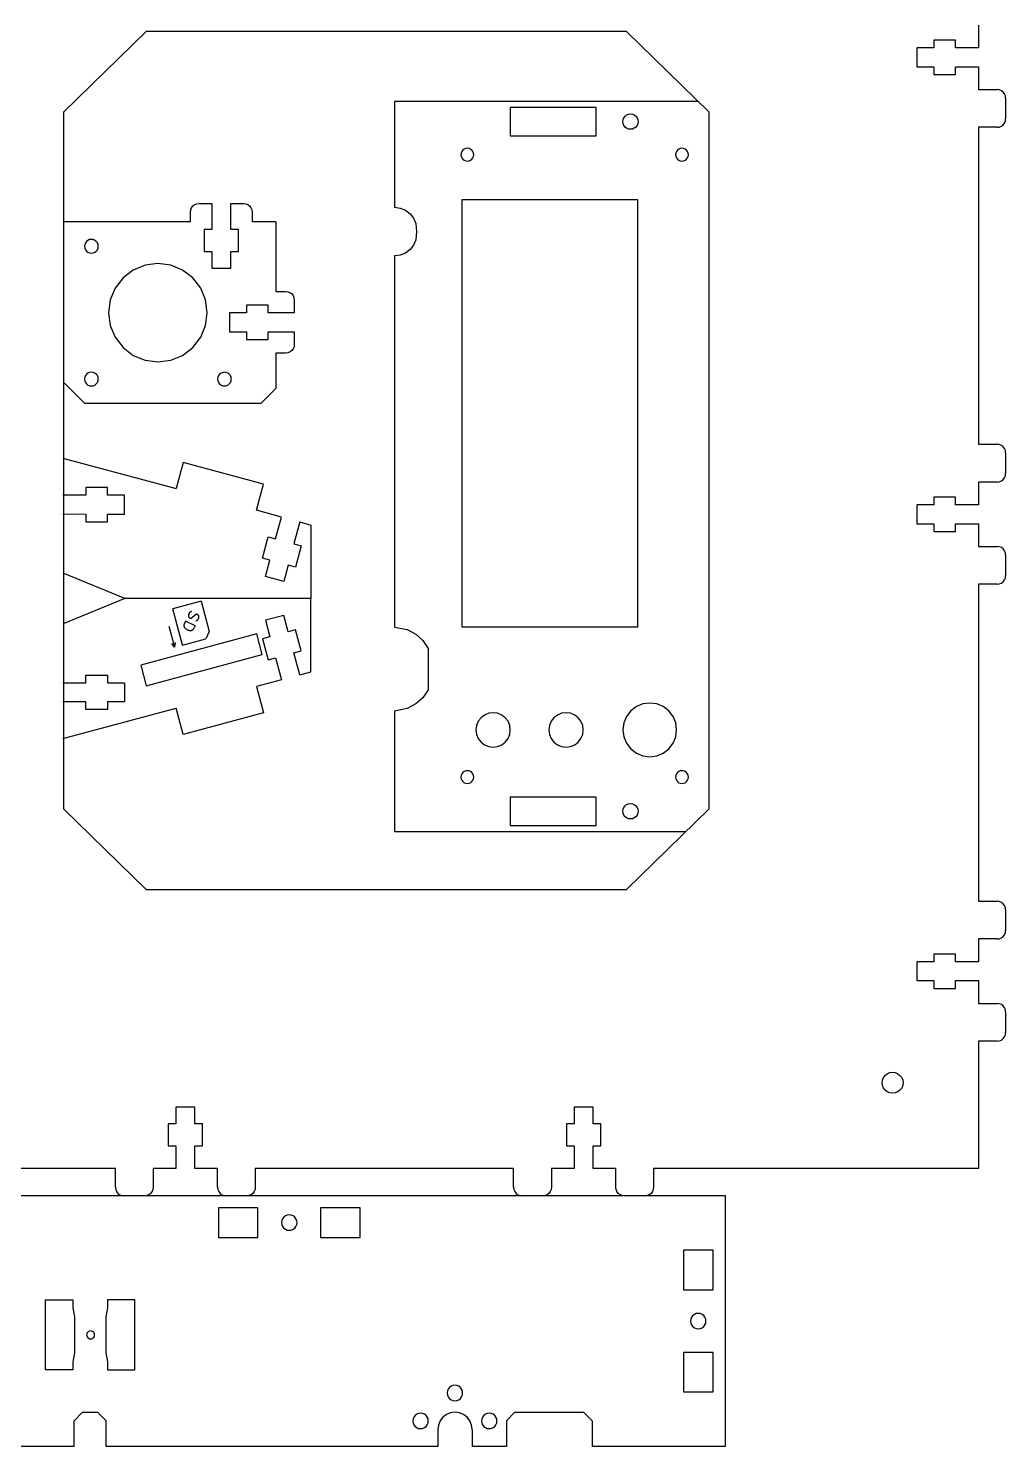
# Model space of a CAD drawing. Extents: x -217 to 602, y -128 to 416.
# Drawn here: x 374.6 to 602.3, y -127.7 to 202.8 of the extents above; entities that cross this region are included whole.
import ezdxf

# ---------------------------------------------------------------- set-up
doc = ezdxf.new("R2010")
doc.units = 0
doc.layers.add('Layer_1', color=7, linetype='CONTINUOUS')

msp = doc.modelspace()

# ---------------------------------------------------------------- linework, layer by layer
at = {"layer": 'Layer_1', "color": 6}
for p, q in [((402.007268, 202.011552), (382.74704, 183.224753)), ((513.98582, 202.011552), (402.007268, 202.011552)), ((533.245991, 183.224753), (513.98582, 202.011552)), ((382.74704, 183.224753), (382.74704, 20.898442)), ((533.245991, 20.898442), (533.245991, 183.224753)), ((382.74704, 20.898442), (402.007268, 2.111642)), ((513.98582, 2.111642), (533.245991, 20.898442)), ((402.007268, 2.111642), (513.98582, 2.111642))]:
    msp.add_line(p, q, dxfattribs=at)
at = {"layer": 'Layer_1', "color": 4}
for p, q in [((595.968864, 203.511563), (595.968864, 198.211571)), ((590.668872, 200.011556), (585.568862, 200.011556)), ((585.568862, 200.011556), (585.568862, 198.211571)), ((590.668872, 198.211571), (590.668872, 200.011556)), ((585.568862, 198.211571), (581.618852, 198.211571)), ((581.618852, 198.211571), (581.618852, 193.811557)), ((595.968864, 198.211571), (590.668872, 198.211571)), ((581.618852, 193.811557), (585.568862, 193.811557)), ((585.568862, 193.811557), (585.568862, 192.011572)), ((585.568862, 192.011572), (590.668872, 192.011572)), ((590.668872, 193.811557), (595.968864, 193.811557)), ((590.668872, 192.011572), (590.668872, 193.811557)), ((595.968864, 193.811557), (595.968864, 188.511565)), ((595.968864, 188.511565), (600.318868, 188.511565)), ((600.836492, 188.443408), (600.318868, 188.511565)), ((601.318866, 188.243623), (600.836492, 188.443408)), ((601.733084, 187.925785), (601.318866, 188.243623)), ((602.050922, 187.511567), (601.733084, 187.925785)), ((602.250708, 187.029193), (602.050922, 187.511567)), ((602.318864, 186.511569), (602.250708, 187.029193)), ((602.318864, 186.511569), (602.318864, 181.711562)), ((600.318868, 179.711566), (595.968864, 179.711566)), ((595.968864, 179.711566), (595.968864, 105.861574)), ((600.318868, 179.711566), (600.836492, 179.779722)), ((600.836492, 179.779722), (601.318866, 179.979508)), ((601.318866, 179.979508), (601.733084, 180.297346)), ((601.733084, 180.297346), (602.050922, 180.711564)), ((602.050922, 180.711564), (602.250708, 181.193938)), ((602.250708, 181.193938), (602.318864, 181.711562)), ((595.968864, 105.861574), (600.318868, 105.861574)), ((600.836492, 105.793445), (600.318868, 105.861574)), ((601.318866, 105.593632), (600.836492, 105.793445)), ((601.733084, 105.275793), (601.318866, 105.593632)), ((602.050922, 104.861576), (601.733084, 105.275793)), ((602.250708, 104.37923), (602.050922, 104.861576)), ((602.318864, 103.861578), (602.250708, 104.37923)), ((602.318864, 103.861578), (602.318864, 99.061599)), ((600.318868, 97.061603), (595.968864, 97.061603)), ((595.968864, 97.061603), (595.968864, 91.76161)), ((600.318868, 97.061603), (600.836492, 97.129731)), ((600.836492, 97.129731), (601.318866, 97.329544)), ((601.318866, 97.329544), (601.733084, 97.647383)), ((601.733084, 97.647383), (602.050922, 98.061601)), ((602.050922, 98.061601), (602.250708, 98.543947)), ((602.250708, 98.543947), (602.318864, 99.061599)), ((585.568862, 93.561596), (585.568862, 91.76161)), ((590.668872, 93.561596), (585.568862, 93.561596)), ((590.668872, 91.76161), (590.668872, 93.561596)), ((581.618852, 91.76161), (581.618852, 87.361597)), ((585.568862, 91.76161), (581.618852, 91.76161)), ((595.968864, 91.76161), (590.668872, 91.76161)), ((581.618852, 87.361597), (585.568862, 87.361597)), ((585.568862, 87.361597), (585.568862, 85.561583)), ((590.668872, 85.561583), (590.668872, 87.361597)), ((590.668872, 87.361597), (595.968864, 87.361597)), ((595.968864, 87.361597), (595.968864, 82.061604)), ((585.568862, 85.561583), (590.668872, 85.561583)), ((595.968864, 82.061604), (600.318868, 82.061604)), ((600.836492, 81.993448), (600.318868, 82.061604)), ((601.318866, 81.793634), (600.836492, 81.993448)), ((601.733084, 81.475824), (601.318866, 81.793634)), ((602.050922, 81.061606), (601.733084, 81.475824)), ((602.250708, 80.579232), (602.050922, 81.061606)), ((602.318864, 80.061608), (602.250708, 80.579232)), ((602.318864, 80.061608), (602.318864, 75.261601)), ((600.318868, 73.261605), (595.968864, 73.261605)), ((595.968864, 73.261605), (595.968864, -0.588378)), ((600.318868, 73.261605), (600.836492, 73.329762)), ((600.836492, 73.329762), (601.318866, 73.529547)), ((601.318866, 73.529547), (601.733084, 73.847386)), ((601.733084, 73.847386), (602.050922, 74.261603)), ((602.050922, 74.261603), (602.250708, 74.743977)), ((602.250708, 74.743977), (602.318864, 75.261601)), ((595.968864, -0.588378), (600.318868, -0.588378)), ((600.836492, -0.656506), (600.318868, -0.588378)), ((601.318866, -0.85632), (600.836492, -0.656506)), ((601.733084, -1.174158), (601.318866, -0.85632)), ((602.050922, -1.588376), (601.733084, -1.174158)), ((602.250708, -2.070722), (602.050922, -1.588376)), ((602.318864, -2.588374), (602.250708, -2.070722)), ((602.318864, -2.588374), (602.318864, -7.388353)), ((595.968864, -9.388405), (595.968864, -14.688398)), ((600.318868, -9.388405), (595.968864, -9.388405)), ((600.318868, -9.388405), (600.836492, -9.320249)), ((600.836492, -9.320249), (601.318866, -9.120435)), ((601.318866, -9.120435), (601.733084, -8.802597)), ((601.733084, -8.802597), (602.050922, -8.388379)), ((602.050922, -8.388379), (602.250708, -7.906005)), ((602.250708, -7.906005), (602.318864, -7.388353)), ((590.668872, -12.888385), (585.568862, -12.888385)), ((585.568862, -12.888385), (585.568862, -14.688398)), ((590.668872, -14.688398), (590.668872, -12.888385)), ((585.568862, -14.688398), (581.618852, -14.688398)), ((581.618852, -14.688398), (581.618852, -19.088384)), ((595.968864, -14.688398), (590.668872, -14.688398)), ((581.618852, -19.088384), (585.568862, -19.088384)), ((585.568862, -19.088384), (585.568862, -20.888397)), ((590.668872, -19.088384), (595.968864, -19.088384)), ((590.668872, -20.888397), (590.668872, -19.088384)), ((595.968864, -19.088384), (595.968864, -24.388376)), ((585.568862, -20.888397), (590.668872, -20.888397)), ((595.968864, -24.388376), (600.318868, -24.388376)), ((600.836492, -24.456533), (600.318868, -24.388376)), ((601.318866, -24.656346), (600.836492, -24.456533)), ((601.733084, -24.974185), (601.318866, -24.656346)), ((602.050922, -25.388402), (601.733084, -24.974185)), ((602.250708, -25.870748), (602.050922, -25.388402)), ((602.318864, -26.3884), (602.250708, -25.870748)), ((602.318864, -26.3884), (602.318864, -31.188379)), ((600.836492, -33.120247), (601.318866, -32.920433)), ((601.318866, -32.920433), (601.733084, -32.602595)), ((601.733084, -32.602595), (602.050922, -32.188377)), ((602.050922, -32.188377), (602.250708, -31.706031)), ((602.250708, -31.706031), (602.318864, -31.188379)), ((600.318868, -33.188375), (595.968864, -33.188375)), ((595.968864, -33.188375), (595.968864, -62.888369)), ((600.318868, -33.188375), (600.836492, -33.120247)), ((413.368942, -48.538385), (408.968928, -48.538385)), ((408.968928, -48.538385), (408.968928, -52.488368)), ((413.368942, -52.488368), (413.368942, -48.538385)), ((506.168886, -48.538385), (501.768872, -48.538385)), ((501.768872, -48.538385), (501.768872, -52.488368)), ((506.168886, -52.488368), (506.168886, -48.538385)), ((407.168914, -52.488368), (407.168914, -57.588377)), ((408.968928, -52.488368), (407.168914, -52.488368)), ((415.168927, -52.488368), (413.368942, -52.488368)), ((415.168927, -57.588377), (415.168927, -52.488368)), ((499.968887, -52.488368), (499.968887, -57.588377)), ((501.768872, -52.488368), (499.968887, -52.488368)), ((507.968899, -52.488368), (506.168886, -52.488368)), ((507.968899, -57.588377), (507.968899, -52.488368)), ((407.168914, -57.588377), (408.968928, -57.588377)), ((408.968928, -57.588377), (408.968928, -62.888369)), ((413.368942, -57.588377), (415.168927, -57.588377)), ((413.368942, -62.888369), (413.368942, -57.588377)), ((499.968887, -57.588377), (501.768872, -57.588377)), ((501.768872, -57.588377), (501.768872, -62.888369)), ((506.168886, -57.588377), (507.968899, -57.588377)), ((506.168886, -62.888369), (506.168886, -57.588377)), ((394.868936, -62.888369), (319.168949, -62.888369)), ((394.868936, -67.238373), (394.868936, -62.888369)), ((403.668936, -62.888369), (403.668936, -67.238373)), ((408.968928, -62.888369), (403.668936, -62.888369)), ((418.668934, -62.888369), (413.368942, -62.888369)), ((418.668934, -67.238373), (418.668934, -62.888369)), ((487.66888, -62.888369), (427.468905, -62.888553)), ((427.468905, -62.888553), (427.468905, -67.238373)), ((487.66888, -67.238373), (487.66888, -62.888369)), ((501.768872, -62.888369), (496.46888, -62.888369)), ((496.46888, -62.888369), (496.46888, -67.238373)), ((511.468878, -62.888369), (506.168886, -62.888369)), ((511.468878, -67.238373), (511.468878, -62.888369)), ((520.268877, -62.888369), (520.268877, -67.238373)), ((595.968864, -62.888369), (520.268877, -62.888369)), ((394.868936, -67.238373), (394.937093, -67.755997)), ((394.937093, -67.755997), (395.136878, -68.238371)), ((395.136878, -68.238371), (395.454717, -68.652589)), ((395.454717, -68.652589), (395.868934, -68.970428)), ((395.868934, -68.970428), (396.351308, -69.170213)), ((396.351308, -69.170213), (396.868932, -69.238369)), ((402.186563, -69.170213), (401.66894, -69.238369)), ((402.668938, -68.970428), (402.186563, -69.170213)), ((403.083155, -68.652589), (402.668938, -68.970428)), ((403.400966, -68.238371), (403.083155, -68.652589)), ((403.600779, -67.755997), (403.400966, -68.238371)), ((403.668936, -67.238373), (403.600779, -67.755997)), ((418.668934, -67.238373), (418.737062, -67.755997)), ((418.737062, -67.755997), (418.936876, -68.238371)), ((418.936876, -68.238371), (419.254714, -68.652589)), ((419.254714, -68.652589), (419.668932, -68.970428)), ((419.668932, -68.970428), (420.151278, -69.170213)), ((420.151278, -69.170213), (420.66893, -69.238369)), ((425.986561, -69.170213), (425.468909, -69.238369)), ((426.468907, -68.970428), (425.986561, -69.170213)), ((426.883124, -68.652589), (426.468907, -68.970428)), ((427.200963, -68.238371), (426.883124, -68.652589)), ((427.400776, -67.755997), (427.200963, -68.238371)), ((427.468905, -67.238373), (427.400776, -67.755997)), ((487.66888, -67.238373), (487.737037, -67.755997)), ((487.737037, -67.755997), (487.93685, -68.238371)), ((487.93685, -68.238371), (488.254689, -68.652589)), ((488.254689, -68.652589), (488.668907, -68.970428)), ((488.668907, -68.970428), (489.151253, -69.170213)), ((489.151253, -69.170213), (489.668905, -69.238369)), ((494.986536, -69.170213), (494.468884, -69.238369)), ((495.468882, -68.970428), (494.986536, -69.170213)), ((495.883099, -68.652589), (495.468882, -68.970428)), ((496.200938, -68.238371), (495.883099, -68.652589)), ((496.400751, -67.755997), (496.200938, -68.238371)), ((496.46888, -67.238373), (496.400751, -67.755997)), ((511.537035, -67.755997), (511.468878, -67.238373)), ((511.73682, -68.238371), (511.537035, -67.755997)), ((512.054658, -68.652589), (511.73682, -68.238371)), ((512.468876, -68.970428), (512.054658, -68.652589)), ((512.95125, -69.170213), (512.468876, -68.970428)), ((513.468874, -69.238369), (512.95125, -69.170213)), ((518.786505, -69.170213), (518.268881, -69.238369)), ((519.268879, -68.970428), (518.786505, -69.170213)), ((519.683097, -68.652589), (519.268879, -68.970428)), ((520.000936, -68.238371), (519.683097, -68.652589)), ((520.200721, -67.755997), (520.000936, -68.238371)), ((520.268877, -67.238373), (520.200721, -67.755997))]:
    msp.add_line(p, q, dxfattribs=at)
at = {"layer": 'Layer_1', "color": 3}
for p, q in [((530.629168, 185.730276), (459.918833, 185.758866)), ((459.918833, 185.758866), (459.930686, 161.086364)), ((459.930686, 161.086364), (461.262493, 160.911152)), ((461.262493, 160.911152), (462.492558, 160.400606)), ((462.492558, 160.400606), (463.548832, 159.588498)), ((463.548832, 159.588498), (464.35943, 158.530071)), ((464.35943, 158.530071), (464.868926, 157.297519)), ((464.868926, 157.297519), (465.042662, 155.410421)), ((465.042662, 155.410421), (464.868926, 153.523322)), ((464.35943, 152.29077), (463.548832, 151.232341)), ((464.868926, 153.523322), (464.35943, 152.29077)), ((459.930686, 149.73586), (459.918833, 63.269104)), ((461.262493, 149.909687), (459.930686, 149.73586)), ((462.492558, 150.420232), (461.262493, 149.909687)), ((463.548832, 151.232341), (462.492558, 150.420232)), ((459.918833, 63.269104), (462.884029, 62.703418)), ((462.884029, 62.703418), (464.861588, 61.598179)), ((464.861588, 61.598179), (466.481233, 60.177275)), ((466.481233, 60.177275), (467.730885, 58.29886)), ((467.730885, 58.29886), (467.730885, 48.681122)), ((466.481233, 46.802707), (464.861588, 45.381775)), ((467.730885, 48.681122), (466.481233, 46.802707)), ((459.91903, 43.710991), (459.89617, 15.683982)), ((462.884029, 44.276564), (459.91903, 43.710991)), ((464.861588, 45.381775), (462.884029, 44.276564)), ((459.89617, 15.683982), (527.785779, 15.686804)), ((240.985689, -69.153192), (536.985464, -69.153192))]:
    msp.add_line(p, q, dxfattribs=at)
at = {"layer": 'Layer_1', "color": 7}
for p, q in [((506.893206, 184.34846), (486.893218, 184.34846)), ((486.893218, 184.34846), (486.893218, 177.748476)), ((506.893206, 177.748476), (506.893206, 184.34846)), ((513.15456, 181.514328), (513.334364, 181.94847)), ((513.334364, 181.94847), (513.620425, 182.321258)), ((513.620425, 182.321258), (513.993212, 182.607318)), ((513.993212, 182.607318), (514.427354, 182.787122)), ((514.427354, 182.787122), (514.893219, 182.848449)), ((514.893219, 182.848449), (515.359083, 182.787122)), ((515.359083, 182.787122), (515.793225, 182.607318)), ((515.793225, 182.607318), (516.166013, 182.321258)), ((516.166013, 182.321258), (516.452073, 181.94847)), ((516.452073, 181.94847), (516.631877, 181.514328)), ((513.093233, 181.048464), (513.15456, 181.514328)), ((513.15456, 180.5826), (513.093233, 181.048464)), ((513.334364, 180.148457), (513.15456, 180.5826)), ((513.620425, 179.77567), (513.334364, 180.148457)), ((513.993212, 179.489609), (513.620425, 179.77567)), ((514.427354, 179.309806), (513.993212, 179.489609)), ((514.893219, 179.24845), (514.427354, 179.309806)), ((515.359083, 179.309806), (514.893219, 179.24845)), ((515.793225, 179.489609), (515.359083, 179.309806)), ((516.166013, 179.77567), (515.793225, 179.489609)), ((516.452073, 180.148457), (516.166013, 179.77567)), ((516.631877, 180.5826), (516.452073, 180.148457)), ((516.631877, 181.514328), (516.693232, 181.048464)), ((516.693232, 181.048464), (516.631877, 180.5826)), ((486.893218, 177.748476), (506.893206, 177.748476)), ((475.444309, 173.7149), (475.393199, 173.326675)), ((475.393199, 173.326675), (475.444309, 172.93845)), ((475.594169, 174.07668), (475.444309, 173.7149)), ((475.444309, 172.93845), (475.594169, 172.576669)), ((475.832534, 174.387322), (475.594169, 174.07668)), ((475.594169, 172.576669), (475.832534, 172.265999)), ((476.143204, 174.625715), (475.832534, 174.387322)), ((475.832534, 172.265999), (476.143204, 172.027634)), ((476.504985, 174.775547), (476.143204, 174.625715)), ((476.143204, 172.027634), (476.504985, 171.877774)), ((476.89321, 174.826658), (476.504985, 174.775547)), ((476.504985, 171.877774), (476.89321, 171.826664)), ((477.281435, 174.775547), (476.89321, 174.826658)), ((476.89321, 171.826664), (477.281435, 171.877774)), ((477.643215, 174.625715), (477.281435, 174.775547)), ((477.281435, 171.877774), (477.643215, 172.027634)), ((477.953857, 174.387322), (477.643215, 174.625715)), ((477.643215, 172.027634), (477.953857, 172.265999)), ((478.192251, 174.07668), (477.953857, 174.387322)), ((477.953857, 172.265999), (478.192251, 172.576669)), ((478.342082, 173.7149), (478.192251, 174.07668)), ((478.192251, 172.576669), (478.342082, 172.93845)), ((478.393193, 173.326675), (478.342082, 173.7149)), ((478.342082, 172.93845), (478.393193, 173.326675)), ((525.444322, 173.7149), (525.393212, 173.326675)), ((525.393212, 173.326675), (525.444322, 172.93845)), ((525.594182, 174.07668), (525.444322, 173.7149)), ((525.444322, 172.93845), (525.594182, 172.576669)), ((525.832547, 174.387322), (525.594182, 174.07668)), ((525.594182, 172.576669), (525.832547, 172.265999)), ((526.143217, 174.625715), (525.832547, 174.387322)), ((525.832547, 172.265999), (526.143217, 172.027634)), ((526.504998, 174.775547), (526.143217, 174.625715)), ((526.143217, 172.027634), (526.504998, 171.877774)), ((526.893223, 174.826658), (526.504998, 174.775547)), ((526.504998, 171.877774), (526.893223, 171.826664)), ((527.281448, 174.775547), (526.893223, 174.826658)), ((526.893223, 171.826664), (527.281448, 171.877774)), ((527.643228, 174.625715), (527.281448, 174.775547)), ((527.281448, 171.877774), (527.643228, 172.027634)), ((527.95387, 174.387322), (527.643228, 174.625715)), ((527.643228, 172.027634), (527.95387, 172.265999)), ((528.192263, 174.07668), (527.95387, 174.387322)), ((527.95387, 172.265999), (528.192263, 172.576669)), ((528.342095, 173.7149), (528.192263, 174.07668)), ((528.192263, 172.576669), (528.342095, 172.93845)), ((528.393206, 173.326675), (528.342095, 173.7149)), ((528.342095, 172.93845), (528.393206, 173.326675)), ((516.593212, 162.826684), (475.59321, 162.826684)), ((475.59321, 162.826684), (475.59321, 63.326677)), ((516.593212, 63.326677), (516.593212, 162.826684)), ((387.735262, 152.405891), (387.680736, 151.992633)), ((387.680736, 151.992633), (387.735262, 151.579375)), ((387.895112, 152.79104), (387.735262, 152.405891)), ((388.149366, 153.121748), (387.895112, 152.79104)), ((388.480752, 153.375494), (388.149366, 153.121748)), ((388.866634, 153.535006), (388.480752, 153.375494)), ((389.280739, 153.589418), (388.866634, 153.535006)), ((389.694843, 153.535006), (389.280739, 153.589418)), ((390.080726, 153.375494), (389.694843, 153.535006)), ((390.412111, 153.121748), (390.080726, 153.375494)), ((390.666365, 152.79104), (390.412111, 153.121748)), ((390.826216, 152.405891), (390.666365, 152.79104)), ((390.880741, 151.992633), (390.826216, 152.405891)), ((390.826216, 151.579375), (390.880741, 151.992633)), ((387.735262, 151.579375), (387.895112, 151.194227)), ((387.895112, 151.194227), (388.149366, 150.863519)), ((388.149366, 150.863519), (388.480752, 150.609773)), ((388.480752, 150.609773), (388.866634, 150.450261)), ((388.866634, 150.450261), (389.280739, 150.395848)), ((389.280739, 150.395848), (389.694843, 150.450261)), ((389.694843, 150.450261), (390.080726, 150.609773)), ((390.080726, 150.609773), (390.412111, 150.863519)), ((390.412111, 150.863519), (390.666365, 151.194227)), ((390.666365, 151.194227), (390.826216, 151.579375)), ((399.03067, 146.462997), (396.648968, 144.639108)), ((401.804237, 147.609581), (399.03067, 146.462997)), ((404.780637, 148.000628), (401.804237, 147.609553)), ((407.757009, 147.609581), (404.780637, 148.000628)), ((410.530576, 146.462997), (407.757009, 147.609581)), ((412.912278, 144.639108), (410.530576, 146.462997)), ((394.821382, 142.262119), (393.672568, 139.494084)), ((396.648968, 144.639108), (394.821382, 142.262119)), ((414.739836, 142.262119), (412.912278, 144.639108)), ((415.888678, 139.494084), (414.739836, 142.262119)), ((393.672568, 139.494084), (393.280702, 136.52361)), ((416.280515, 136.52361), (415.888678, 139.494084)), ((393.280702, 136.52361), (393.672568, 133.553136)), ((415.888678, 133.553136), (416.280515, 136.52361)), ((393.672568, 133.553136), (394.821382, 130.785101)), ((414.739836, 130.785101), (415.888678, 133.553136)), ((394.821382, 130.785101), (396.648968, 128.408141)), ((412.912278, 128.408141), (414.739836, 130.785101)), ((396.648968, 128.408141), (399.03067, 126.584223)), ((399.03067, 126.584223), (401.804237, 125.437667)), ((407.757009, 125.437667), (410.530576, 126.584223)), ((410.530576, 126.584223), (412.912278, 128.408141)), ((388.480752, 122.437476), (388.149366, 122.183701)), ((388.866634, 122.596988), (388.480752, 122.437476)), ((389.280739, 122.6514), (388.866634, 122.596988)), ((389.694843, 122.596988), (389.280739, 122.6514)), ((390.080726, 122.437476), (389.694843, 122.596988)), ((390.412111, 122.183701), (390.080726, 122.437476)), ((401.804237, 125.437667), (404.780637, 125.046592)), ((404.780637, 125.046592), (407.757009, 125.437667)), ((419.480492, 122.437476), (419.149135, 122.183701)), ((419.866374, 122.596988), (419.480492, 122.437476)), ((420.280479, 122.6514), (419.866374, 122.596988)), ((420.694584, 122.596988), (420.280479, 122.6514)), ((421.080494, 122.437476), (420.694584, 122.596988)), ((421.411852, 122.183701), (421.080494, 122.437476)), ((387.735262, 121.467873), (387.680736, 121.054615)), ((387.680736, 121.054615), (387.735262, 120.6413)), ((387.895112, 121.852993), (387.735262, 121.467873)), ((387.735262, 120.6413), (387.895112, 120.256208)), ((388.149366, 122.183701), (387.895112, 121.852993)), ((387.895112, 120.256208), (388.149366, 119.9255)), ((388.149366, 119.9255), (388.480752, 119.671726)), ((388.480752, 119.671726), (388.866634, 119.512186)), ((388.866634, 119.512186), (389.280739, 119.457773)), ((389.280739, 119.457773), (389.694843, 119.512186)), ((389.694843, 119.512186), (390.080726, 119.671726)), ((390.080726, 119.671726), (390.412111, 119.9255)), ((390.666365, 121.852993), (390.412111, 122.183701)), ((390.412111, 119.9255), (390.666365, 120.256208)), ((390.826216, 121.467873), (390.666365, 121.852993)), ((390.666365, 120.256208), (390.826216, 120.6413)), ((390.880741, 121.054615), (390.826216, 121.467873)), ((390.826216, 120.6413), (390.880741, 121.054615)), ((418.73503, 121.467873), (418.680505, 121.054615)), ((418.680505, 121.054615), (418.73503, 120.6413)), ((418.894853, 121.852993), (418.73503, 121.467873)), ((418.73503, 120.6413), (418.894853, 120.256208)), ((419.149135, 122.183701), (418.894853, 121.852993)), ((418.894853, 120.256208), (419.149135, 119.9255)), ((419.149135, 119.9255), (419.480492, 119.671726)), ((419.480492, 119.671726), (419.866374, 119.512186)), ((419.866374, 119.512186), (420.280479, 119.457773)), ((420.280479, 119.457773), (420.694584, 119.512186)), ((420.694584, 119.512186), (421.080494, 119.671726)), ((421.080494, 119.671726), (421.411852, 119.9255)), ((421.666106, 121.852993), (421.411852, 122.183701)), ((421.411852, 119.9255), (421.666106, 120.256208)), ((421.825956, 121.467873), (421.666106, 121.852993)), ((421.666106, 120.256208), (421.825956, 120.6413)), ((421.880453, 121.054615), (421.825956, 121.467873)), ((421.825956, 120.6413), (421.880453, 121.054615)), ((440.406892, 69.95671), (397.099835, 69.95671)), ((475.59321, 63.326677), (516.593212, 63.326677)), ((427.803414, 61.670496), (400.762495, 54.40491)), ((429.094872, 56.863884), (427.803414, 61.670496)), ((402.053967, 49.598327), (429.094872, 56.863884)), ((400.762495, 54.40491), (402.053967, 49.598327)), ((481.85795, 43.190404), (480.89323, 42.790777)), ((482.893226, 43.326689), (481.85795, 43.190404)), ((483.928502, 43.190404), (482.893226, 43.326689)), ((484.893222, 42.790777), (483.928502, 43.190404)), ((498.857945, 43.190404), (497.893224, 42.790777)), ((499.89322, 43.326689), (498.857945, 43.190404)), ((500.928496, 43.190404), (499.89322, 43.326689)), ((501.893216, 42.790777), (500.928496, 43.190404)), ((514.973793, 43.7461), (513.980568, 42.451687)), ((516.268233, 44.739352), (514.973793, 43.7461)), ((517.775611, 45.363713), (516.268233, 44.739352)), ((519.393224, 45.576678), (517.775611, 45.363713)), ((521.010837, 45.363713), (519.393224, 45.576678)), ((522.518214, 44.739352), (521.010837, 45.363713)), ((523.812626, 43.7461), (522.518214, 44.739352)), ((524.805879, 42.451687), (523.812626, 43.7461)), ((479.029491, 40.361973), (478.893206, 39.326697)), ((479.429118, 41.326693), (479.029491, 40.361973)), ((480.064795, 42.155128), (479.429118, 41.326693)), ((480.89323, 42.790777), (480.064795, 42.155128)), ((485.721657, 42.155128), (484.893222, 42.790777)), ((486.357335, 41.326693), (485.721657, 42.155128)), ((486.756933, 40.361973), (486.357335, 41.326693)), ((486.893218, 39.326697), (486.756933, 40.361973)), ((496.029513, 40.361973), (495.893228, 39.326697)), ((496.429112, 41.326693), (496.029513, 40.361973)), ((497.064789, 42.155128), (496.429112, 41.326693)), ((497.893224, 42.790777), (497.064789, 42.155128)), ((502.721651, 42.155128), (501.893216, 42.790777)), ((503.357329, 41.326693), (502.721651, 42.155128)), ((503.756927, 40.361973), (503.357329, 41.326693)), ((503.893212, 39.326697), (503.756927, 40.361973)), ((513.35618, 40.94431), (513.143215, 39.326697)), ((513.980568, 42.451687), (513.35618, 40.94431)), ((525.430267, 40.94431), (524.805879, 42.451687)), ((525.643232, 39.326697), (525.430267, 40.94431)), ((478.893206, 39.326697), (479.029491, 38.291421)), ((479.029491, 38.291421), (479.429118, 37.326701)), ((479.429118, 37.326701), (480.064795, 36.498266)), ((480.064795, 36.498266), (480.89323, 35.862589)), ((484.893222, 35.862589), (485.721657, 36.498266)), ((485.721657, 36.498266), (486.357335, 37.326701)), ((486.357335, 37.326701), (486.756933, 38.291421)), ((486.756933, 38.291421), (486.893218, 39.326697)), ((495.893228, 39.326697), (496.029513, 38.291421)), ((496.029513, 38.291421), (496.429112, 37.326701)), ((496.429112, 37.326701), (497.064789, 36.498266)), ((497.064789, 36.498266), (497.893224, 35.862589)), ((501.893216, 35.862589), (502.721651, 36.498266)), ((502.721651, 36.498266), (503.357329, 37.326701)), ((503.357329, 37.326701), (503.756927, 38.291421)), ((503.756927, 38.291421), (503.893212, 39.326697)), ((513.143215, 39.326697), (513.35618, 37.709056)), ((513.35618, 37.709056), (513.980568, 36.201679)), ((524.805879, 36.201679), (525.430267, 37.709056)), ((525.430267, 37.709056), (525.643232, 39.326697)), ((480.89323, 35.862589), (481.85795, 35.46299)), ((481.85795, 35.46299), (482.893226, 35.326677)), ((482.893226, 35.326677), (483.928502, 35.46299)), ((483.928502, 35.46299), (484.893222, 35.862589)), ((497.893224, 35.862589), (498.857945, 35.46299)), ((498.857945, 35.46299), (499.89322, 35.326677)), ((499.89322, 35.326677), (500.928496, 35.46299)), ((500.928496, 35.46299), (501.893216, 35.862589)), ((513.980568, 36.201679), (514.973793, 34.907266)), ((514.973793, 34.907266), (516.268233, 33.914042)), ((516.268233, 33.914042), (517.775611, 33.289653)), ((517.775611, 33.289653), (519.393224, 33.076688)), ((519.393224, 33.076688), (521.010837, 33.289653)), ((521.010837, 33.289653), (522.518214, 33.914042)), ((522.518214, 33.914042), (523.812626, 34.907266)), ((523.812626, 34.907266), (524.805879, 36.201679)), ((476.504985, 29.775592), (476.143204, 29.625732)), ((476.89321, 29.826702), (476.504985, 29.775592)), ((477.281435, 29.775592), (476.89321, 29.826702)), ((477.643215, 29.625732), (477.281435, 29.775592)), ((526.504998, 29.775592), (526.143217, 29.625732)), ((526.893223, 29.826702), (526.504998, 29.775592)), ((527.281448, 29.775592), (526.893223, 29.826702)), ((527.643228, 29.625732), (527.281448, 29.775592)), ((475.444309, 28.714916), (475.393199, 28.326691)), ((475.393199, 28.326691), (475.444309, 27.938466)), ((475.594169, 29.076696), (475.444309, 28.714916)), ((475.444309, 27.938466), (475.594169, 27.576685)), ((475.832534, 29.387338), (475.594169, 29.076696)), ((475.594169, 27.576685), (475.832534, 27.266043)), ((476.143204, 29.625732), (475.832534, 29.387338)), ((475.832534, 27.266043), (476.143204, 27.02765)), ((476.143204, 27.02765), (476.504985, 26.87779)), ((476.504985, 26.87779), (476.89321, 26.82668)), ((476.89321, 26.82668), (477.281435, 26.87779)), ((477.281435, 26.87779), (477.643215, 27.02765)), ((477.953857, 29.387338), (477.643215, 29.625732)), ((477.643215, 27.02765), (477.953857, 27.266043)), ((478.192251, 29.076696), (477.953857, 29.387338)), ((477.953857, 27.266043), (478.192251, 27.576685)), ((478.342082, 28.714916), (478.192251, 29.076696)), ((478.192251, 27.576685), (478.342082, 27.938466)), ((478.393193, 28.326691), (478.342082, 28.714916)), ((478.342082, 27.938466), (478.393193, 28.326691)), ((525.444322, 28.714916), (525.393212, 28.326691)), ((525.393212, 28.326691), (525.444322, 27.938466)), ((525.594182, 29.076696), (525.444322, 28.714916)), ((525.444322, 27.938466), (525.594182, 27.576685)), ((525.832547, 29.387338), (525.594182, 29.076696)), ((525.594182, 27.576685), (525.832547, 27.266043)), ((526.143217, 29.625732), (525.832547, 29.387338)), ((525.832547, 27.266043), (526.143217, 27.02765)), ((526.143217, 27.02765), (526.504998, 26.87779)), ((526.504998, 26.87779), (526.893223, 26.82668)), ((526.893223, 26.82668), (527.281448, 26.87779)), ((527.281448, 26.87779), (527.643228, 27.02765)), ((527.95387, 29.387338), (527.643228, 29.625732)), ((527.643228, 27.02765), (527.95387, 27.266043)), ((528.192263, 29.076696), (527.95387, 29.387338)), ((527.95387, 27.266043), (528.192263, 27.576685)), ((528.342095, 28.714916), (528.192263, 29.076696)), ((528.192263, 27.576685), (528.342095, 27.938466)), ((528.393206, 28.326691), (528.342095, 28.714916)), ((528.342095, 27.938466), (528.393206, 28.326691)), ((506.893206, 23.671435), (486.893218, 23.671435)), ((486.893218, 23.671435), (486.893218, 17.071415)), ((506.893206, 17.071415), (506.893206, 23.671435)), ((513.093233, 20.371439), (513.15456, 20.837303)), ((513.15456, 19.905547), (513.093233, 20.371439)), ((513.15456, 20.837303), (513.334364, 21.271418)), ((513.334364, 19.471432), (513.15456, 19.905547)), ((513.334364, 21.271418), (513.620425, 21.644205)), ((513.620425, 21.644205), (513.993212, 21.930265)), ((513.993212, 21.930265), (514.427354, 22.110097)), ((514.427354, 22.110097), (514.893219, 22.171424)), ((514.893219, 22.171424), (515.359083, 22.110097)), ((515.359083, 22.110097), (515.793225, 21.930265)), ((515.793225, 21.930265), (516.166013, 21.644205)), ((516.166013, 21.644205), (516.452073, 21.271418)), ((516.452073, 21.271418), (516.631877, 20.837303)), ((516.631877, 19.905547), (516.452073, 19.471432)), ((516.631877, 20.837303), (516.693232, 20.371439)), ((516.693232, 20.371439), (516.631877, 19.905547)), ((486.893218, 17.071415), (506.893206, 17.071415)), ((513.620425, 19.098645), (513.334364, 19.471432)), ((513.993212, 18.812585), (513.620425, 19.098645)), ((514.427354, 18.632753), (513.993212, 18.812585)), ((514.893219, 18.571426), (514.427354, 18.632753)), ((515.359083, 18.632753), (514.893219, 18.571426)), ((515.793225, 18.812585), (515.359083, 18.632753)), ((516.166013, 19.098645), (515.793225, 18.812585)), ((516.452073, 19.471432), (516.166013, 19.098645)), ((573.518848, -42.888381), (573.60233, -42.254256)), ((573.60233, -43.522478), (573.518848, -42.888381)), ((573.60233, -42.254256), (573.847101, -41.663367)), ((573.847101, -41.663367), (574.236455, -41.15596)), ((574.236455, -41.15596), (574.743862, -40.766606)), ((574.743862, -40.766606), (575.334751, -40.521863)), ((575.334751, -40.521863), (575.968848, -40.438382)), ((575.968848, -40.438382), (576.602973, -40.521863)), ((576.602973, -40.521863), (577.193862, -40.766606)), ((577.193862, -40.766606), (577.701269, -41.15596)), ((577.701269, -41.15596), (578.090623, -41.663367)), ((578.090623, -41.663367), (578.335366, -42.254256)), ((578.335366, -42.254256), (578.418875, -42.888381)), ((578.418875, -42.888381), (578.335366, -43.522478)), ((573.847101, -44.113367), (573.60233, -43.522478)), ((574.236455, -44.620774), (573.847101, -44.113367)), ((574.743862, -45.010128), (574.236455, -44.620774)), ((575.334751, -45.254899), (574.743862, -45.010128)), ((575.968848, -45.338381), (575.334751, -45.254899)), ((576.602973, -45.254899), (575.968848, -45.338381)), ((577.193862, -45.010128), (576.602973, -45.254899)), ((577.701269, -44.620774), (577.193862, -45.010128)), ((578.090623, -44.113367), (577.701269, -44.620774)), ((578.335366, -43.522478), (578.090623, -44.113367)), ((418.88568, -72.003213), (418.88568, -78.903208)), ((428.085673, -72.003213), (418.88568, -72.003213)), ((428.085673, -78.903208), (428.085673, -72.003213)), ((451.885671, -72.003213), (442.685678, -72.003213)), ((442.685678, -72.003213), (442.685678, -78.903208)), ((451.885727, -78.903208), (451.885727, -72.003213)), ((433.645366, -74.986895), (433.583955, -75.45321)), ((433.583955, -75.45321), (433.645366, -75.919526)), ((433.82534, -74.552329), (433.645366, -74.986895)), ((433.645366, -75.919526), (433.82534, -76.354064)), ((434.111682, -74.179203), (433.82534, -74.552329)), ((434.484836, -73.89286), (434.111682, -74.179203)), ((434.919374, -73.712859), (434.484836, -73.89286)), ((435.38569, -73.651476), (434.919374, -73.712859)), ((435.852006, -73.712859), (435.38569, -73.651504)), ((436.286543, -73.89286), (435.852006, -73.712859)), ((436.659697, -74.179203), (436.286543, -73.89286)), ((436.946012, -74.552329), (436.659697, -74.179203)), ((437.126013, -74.986895), (436.946012, -74.552329)), ((436.946012, -76.354064), (437.126013, -75.919526)), ((437.187425, -75.45321), (437.126013, -74.986895)), ((437.126013, -75.919554), (437.187425, -75.45321)), ((418.88568, -78.903208), (428.085673, -78.903208)), ((433.82534, -76.354064), (434.111682, -76.727218)), ((434.111682, -76.727218), (434.484836, -77.013532)), ((434.484836, -77.013532), (434.919374, -77.193534)), ((434.919374, -77.193534), (435.38569, -77.254917)), ((435.38569, -77.254917), (435.852006, -77.193534)), ((435.852006, -77.193534), (436.286543, -77.013532)), ((436.286543, -77.013532), (436.659697, -76.727218)), ((436.659697, -76.727218), (436.946012, -76.354064)), ((442.685678, -78.903208), (451.885671, -78.903208)), ((534.135471, -81.903202), (527.235618, -81.903202)), ((527.235618, -81.903202), (527.235618, -91.103195)), ((534.135471, -91.103195), (534.135471, -81.903202)), ((527.235618, -91.103195), (534.135471, -91.103195)), ((378.597414, -95.317083), (378.594027, -93.438104)), ((378.594027, -93.438104), (384.93477, -93.438245)), ((378.597414, -97.40914), (378.597414, -95.317083)), ((384.93477, -93.438245), (384.93477, -95.317422)), ((384.93477, -95.317422), (385.349552, -97.409507)), ((393.025263, -95.343104), (392.610481, -97.435189)), ((399.366006, -93.463786), (393.025263, -93.463927)), ((393.025263, -93.463927), (393.025263, -95.343104)), ((399.36262, -95.342765), (399.366006, -93.463786)), ((399.36262, -97.434822), (399.36262, -95.342765)), ((378.594027, -100.115848), (378.597414, -97.40914)), ((385.349552, -97.409507), (385.35435, -101.592266)), ((392.610481, -97.435189), (392.605683, -101.617948)), ((399.366006, -100.141531), (399.36262, -97.434822)), ((528.94515, -97.936867), (528.883767, -98.403183)), ((528.883767, -98.403183), (528.94515, -98.869527)), ((529.125152, -97.50233), (528.94515, -97.936867)), ((528.945207, -98.869527), (529.125208, -99.304093)), ((529.411438, -97.129175), (529.125152, -97.50233)), ((529.784592, -96.842861), (529.411438, -97.129175)), ((530.21913, -96.662888), (529.784592, -96.842861)), ((530.685502, -96.601476), (530.219186, -96.66286)), ((531.15179, -96.662888), (530.685446, -96.601476)), ((531.586327, -96.842861), (531.15179, -96.662888)), ((531.959481, -97.129175), (531.586327, -96.842861)), ((532.245796, -97.50233), (531.959481, -97.129175)), ((532.425797, -97.936867), (532.245796, -97.50233)), ((532.245796, -99.304064), (532.425797, -98.869527)), ((532.425797, -98.869527), (532.48718, -98.403183)), ((532.487237, -98.403183), (532.425854, -97.936867)), ((378.591205, -103.07111), (378.594027, -100.115848)), ((385.35435, -101.592266), (385.351528, -105.775279)), ((392.605683, -101.617948), (392.608506, -105.800961)), ((399.368828, -103.096792), (399.366006, -100.141531)), ((529.125152, -99.304064), (529.411438, -99.677219)), ((529.411438, -99.677219), (529.784592, -99.963533)), ((529.784592, -99.963533), (530.21913, -100.143534)), ((530.219186, -100.143534), (530.685502, -100.204918)), ((530.685446, -100.204918), (531.15179, -100.143534)), ((531.151846, -100.143534), (531.586384, -99.963533)), ((531.586327, -99.963533), (531.959481, -99.677219)), ((531.959481, -99.677219), (532.245796, -99.304093)), ((378.594592, -105.778073), (378.591205, -103.07111)), ((399.365442, -105.803755), (399.368828, -103.096792)), ((534.135471, -105.703199), (527.235618, -105.703199)), ((527.235618, -105.703199), (527.235618, -114.903192)), ((534.135471, -114.903192), (534.135471, -105.703199)), ((378.594592, -107.870158), (378.594592, -105.778073)), ((378.594592, -109.748432), (378.594592, -107.870158)), ((385.351528, -105.775279), (384.936746, -107.867364)), ((384.936746, -107.867364), (384.936746, -109.746992)), ((392.608506, -105.800961), (393.023288, -107.893046)), ((393.023288, -107.893046), (393.023288, -109.772674)), ((399.365442, -107.89584), (399.365442, -105.803755)), ((399.365442, -109.774114), (399.365442, -107.89584)), ((384.936746, -109.746992), (378.594592, -109.748432)), ((393.023288, -109.772674), (399.365442, -109.774114)), ((472.247016, -114.68732), (472.18569, -115.153185)), ((472.18569, -115.153185), (472.247016, -115.619077)), ((472.42682, -114.253178), (472.247016, -114.68732)), ((472.247016, -115.619077), (472.42682, -116.053191)), ((472.712881, -113.880391), (472.42682, -114.253178)), ((473.085668, -113.594358), (472.712881, -113.880391)), ((473.51981, -113.414526), (473.085668, -113.594358)), ((473.985675, -113.3532), (473.51981, -113.414526)), ((474.451539, -113.414526), (473.985675, -113.3532)), ((474.885681, -113.594358), (474.451539, -113.414526)), ((475.258469, -113.880391), (474.885681, -113.594358)), ((475.544529, -114.253178), (475.258469, -113.880391)), ((475.724333, -114.68732), (475.544529, -114.253178)), ((475.544529, -116.053191), (475.724333, -115.619077)), ((475.785688, -115.153185), (475.724333, -114.68732)), ((475.724333, -115.619077), (475.785688, -115.153185)), ((527.235618, -114.903192), (534.135471, -114.903192)), ((472.42682, -116.053191), (472.712881, -116.425979)), ((472.712881, -116.425979), (473.085668, -116.712039)), ((473.085668, -116.712039), (473.51981, -116.891843)), ((473.51981, -116.891843), (473.985675, -116.953198)), ((473.985675, -116.953198), (474.451539, -116.891843)), ((474.451539, -116.891843), (474.885681, -116.712039)), ((474.885681, -116.712039), (475.258469, -116.425979)), ((475.258469, -116.425979), (475.544529, -116.053191)), ((464.248133, -121.187322), (464.186806, -121.653186)), ((464.186806, -121.653186), (464.248133, -122.11905)), ((464.427937, -120.753179), (464.248133, -121.187322)), ((464.248133, -122.11905), (464.427937, -122.553192)), ((464.713997, -120.380392), (464.427937, -120.753179)), ((465.086785, -120.094331), (464.713997, -120.380392)), ((465.520927, -119.914528), (465.086785, -120.094331)), ((465.986791, -119.853201), (465.520927, -119.914528)), ((466.452684, -119.914528), (465.986791, -119.853201)), ((466.886798, -120.094331), (466.452684, -119.914528)), ((467.259585, -120.380392), (466.886798, -120.094331)), ((467.545646, -120.753179), (467.259585, -120.380392)), ((467.72545, -121.187322), (467.545646, -120.753179)), ((467.545646, -122.553192), (467.72545, -122.11905)), ((467.786805, -121.653186), (467.72545, -121.187322)), ((467.72545, -122.11905), (467.786805, -121.653186)), ((480.247, -121.187322), (480.185674, -121.653186)), ((480.185674, -121.653186), (480.247, -122.11905)), ((480.426832, -120.753179), (480.247, -121.187322)), ((480.247, -122.11905), (480.426832, -122.553192)), ((480.712893, -120.380392), (480.426832, -120.753179)), ((481.08568, -120.094331), (480.712893, -120.380392)), ((481.519794, -119.914528), (481.08568, -120.094331)), ((481.985687, -119.853201), (481.519794, -119.914528)), ((482.451551, -119.914528), (481.985687, -119.853201)), ((482.885665, -120.094331), (482.451551, -119.914528)), ((483.258453, -120.380392), (482.885665, -120.094331)), ((483.544513, -120.753179), (483.258453, -120.380392)), ((483.724345, -121.187322), (483.544513, -120.753179)), ((483.544513, -122.553192), (483.724345, -122.11905)), ((483.785672, -121.653186), (483.724345, -121.187322)), ((483.724345, -122.11905), (483.785672, -121.653186)), ((464.427937, -122.553192), (464.713997, -122.92598)), ((464.713997, -122.92598), (465.086785, -123.21204)), ((465.086785, -123.21204), (465.520927, -123.391844)), ((465.520927, -123.391844), (465.986791, -123.453199)), ((465.986791, -123.453199), (466.452684, -123.391844)), ((466.452684, -123.391844), (466.886798, -123.21204)), ((466.886798, -123.21204), (467.259585, -122.92598)), ((467.259585, -122.92598), (467.545646, -122.553192)), ((480.426832, -122.553192), (480.712893, -122.92598)), ((480.712893, -122.92598), (481.08568, -123.21204)), ((481.08568, -123.21204), (481.519794, -123.391844)), ((481.519794, -123.391844), (481.985687, -123.453199)), ((481.985687, -123.453199), (482.451551, -123.391844)), ((482.451551, -123.391844), (482.885665, -123.21204)), ((482.885665, -123.21204), (483.258453, -122.92598)), ((483.258453, -122.92598), (483.544513, -122.553192))]:
    msp.add_line(p, q, dxfattribs=at)
at = {"layer": 'Layer_1', "color": 5}
for p, q in [((413.834382, 161.899542), (414.35099, 161.967671)), ((414.35099, 161.967671), (417.349009, 161.971057)), ((417.349009, 161.971057), (417.35296, 155.891398)), ((421.74445, 161.977435), (424.730079, 161.980258)), ((421.752917, 155.891398), (421.74445, 161.977435)), ((424.730079, 161.980258), (425.246659, 161.912101)), ((425.246659, 161.912101), (425.728102, 161.712316)), ((412.354974, 159.967703), (412.423017, 160.485355)), ((412.354974, 157.661072), (412.354974, 159.967703)), ((412.423017, 160.485355), (412.622379, 160.967701)), ((412.622379, 160.967701), (412.939597, 161.381918)), ((412.939597, 161.381918), (413.352968, 161.699729)), ((413.352968, 161.699729), (413.834382, 161.899542)), ((425.728102, 161.712316), (426.141473, 161.394477)), ((426.141473, 161.394477), (426.45869, 160.98026)), ((426.45869, 160.98026), (426.658052, 160.497914)), ((426.658052, 160.497914), (426.726096, 159.980262)), ((426.726096, 159.980262), (426.726096, 157.660931)), ((412.35218, 157.685008), (382.752402, 157.685008)), ((417.35296, 155.891398), (415.552975, 155.891398)), ((415.552975, 155.891398), (415.552975, 150.801605)), ((423.55293, 155.891398), (421.752917, 155.891398)), ((423.55293, 150.801605), (423.55293, 155.891398)), ((432.252007, 157.685008), (426.75206, 157.685008)), ((432.252007, 157.685008), (432.252007, 141.477465)), ((415.552975, 150.801605), (417.35296, 150.801605)), ((417.35296, 150.801605), (417.35296, 146.859497)), ((421.752917, 146.859497), (421.752917, 150.801605)), ((421.752917, 150.801605), (423.55293, 150.801605)), ((417.35296, 146.859497), (421.752917, 146.859497)), ((432.239984, 141.488065), (434.546615, 141.488065)), ((434.546615, 141.488065), (435.064267, 141.420022)), ((435.064267, 141.420022), (435.546613, 141.22066)), ((435.546613, 141.22066), (435.96083, 140.903442)), ((435.96083, 140.903442), (436.278641, 140.490071)), ((436.278641, 140.490071), (436.478454, 140.008656)), ((436.478454, 140.008656), (436.546583, 139.492049)), ((436.546583, 139.492049), (436.549969, 136.49403)), ((425.380517, 136.490079), (421.438409, 136.490079)), ((421.438409, 136.490079), (421.438409, 132.090122)), ((430.47031, 138.290064), (425.380517, 138.290064)), ((425.380517, 138.290064), (425.380517, 136.490079)), ((430.47031, 136.490079), (430.47031, 138.290064)), ((436.549969, 136.49403), (430.47031, 136.490079)), ((421.438409, 132.090122), (425.380517, 132.090122)), ((425.380517, 132.090122), (425.380517, 130.290108)), ((425.380517, 130.290108), (430.47031, 130.290108)), ((430.47031, 132.090122), (436.556348, 132.098588)), ((430.47031, 130.290108), (430.47031, 132.090122)), ((436.55917, 129.11296), (436.491013, 128.59638)), ((436.556348, 132.098588), (436.55917, 129.11296)), ((434.559174, 127.116943), (432.239843, 127.116943)), ((432.252007, 127.106258), (432.252007, 118.822838)), ((435.076826, 127.184987), (434.559174, 127.116943)), ((435.559172, 127.384348), (435.076826, 127.184987)), ((435.973389, 127.701566), (435.559172, 127.384348)), ((436.291228, 128.114937), (435.973389, 127.701566)), ((436.491013, 128.59638), (436.291228, 128.114937)), ((387.752364, 115.32983), (382.752402, 120.319858)), ((432.252007, 118.822838), (428.752056, 115.32983)), ((428.752056, 115.32983), (387.752364, 115.32983)), ((382.649524, 102.595766), (409.008687, 95.525732)), ((410.652682, 101.64479), (409.00854, 95.52562)), ((429.388174, 96.610764), (410.652682, 101.64479)), ((393.061647, 95.82153), (387.961638, 95.82153)), ((387.961638, 95.82153), (387.961638, 94.021544)), ((393.061647, 94.021544), (393.061647, 95.82153)), ((427.744032, 90.491622), (429.388174, 96.610764)), ((387.961638, 94.021544), (382.655253, 94.029164)), ((397.011629, 94.021544), (393.061647, 94.021544)), ((397.011629, 89.621531), (397.011629, 94.021544)), ((382.655674, 89.627994), (387.96131, 89.621502)), ((387.96131, 89.621502), (387.96131, 87.821489)), ((393.061647, 87.821517), (393.061647, 89.621531)), ((393.061647, 89.621531), (397.011629, 89.621531)), ((433.579851, 88.924131), (427.743778, 90.492186)), ((387.961638, 87.821517), (393.061647, 87.821517)), ((432.204836, 83.805072), (433.580105, 88.923539)), ((437.829384, 87.781809), (436.454144, 82.663342)), ((437.829384, 87.781809), (440.406892, 87.036206)), ((440.406892, 87.036206), (440.406892, 69.95671)), ((429.14312, 79.346864), (430.466489, 84.27215)), ((430.466489, 84.27215), (432.204836, 83.805072)), ((436.45389, 82.663934), (438.19224, 82.196857)), ((430.88144, 78.879758), (429.14312, 79.346864)), ((438.192494, 82.196264), (436.869095, 77.27095)), ((429.856494, 75.065073), (430.88144, 78.879758)), ((435.130747, 77.738028), (434.105775, 73.923343)), ((436.869095, 77.27095), (435.130747, 77.738028)), ((397.099835, 69.95671), (382.659032, 75.862153)), ((434.105775, 73.923343), (429.856494, 75.065073)), ((397.099691, 69.963991), (382.671176, 64.067324)), ((440.406759, 52.884495), (440.406765, 69.963991)), ((434.105637, 65.997358), (429.856344, 64.855628)), ((429.856344, 64.855628), (430.881307, 61.040914)), ((435.130603, 62.182673), (434.105637, 65.997358)), ((430.881307, 61.040914), (429.142985, 60.573837)), ((429.142985, 60.573837), (430.466356, 55.648551)), ((436.868948, 62.649722), (435.130603, 62.182673)), ((438.192345, 57.724408), (436.868948, 62.649722)), ((436.45376, 57.256766), (438.192108, 57.723844)), ((437.829249, 52.138864), (436.453997, 57.257359)), ((430.466356, 55.648551), (432.204704, 56.1156)), ((432.204704, 56.1156), (433.579956, 50.997134)), ((437.829249, 52.138864), (440.406759, 52.884495)), ((382.656388, 50.289941), (387.961494, 50.299254)), ((387.961494, 50.299254), (387.961505, 52.099211)), ((387.961505, 52.099211), (393.061523, 52.099155)), ((393.061523, 52.099155), (393.061523, 50.299142)), ((393.061523, 50.299142), (397.011508, 50.299142)), ((397.011508, 50.299142), (397.011508, 45.899128)), ((433.579719, 50.996569), (427.743651, 49.428486)), ((427.743888, 49.429079), (429.388033, 43.309908)), ((382.645717, 37.305602), (409.008151, 44.39494)), ((387.961516, 45.899128), (382.655115, 45.891508)), ((387.961516, 44.099143), (387.961516, 45.899128)), ((393.061523, 44.099143), (387.961516, 44.099143)), ((397.011508, 45.899128), (393.061523, 45.899128)), ((393.061523, 45.899128), (393.061523, 44.099143)), ((410.65255, 38.27591), (409.008405, 44.395081)), ((429.388033, 43.309908), (410.65255, 38.27591)), ((536.985464, -69.153192), (536.985464, -127.653174)), ((385.23576, -121.653186), (387.235756, -119.653218)), ((385.23576, -127.653174), (385.23576, -121.653186)), ((387.235756, -119.653218), (390.735764, -119.653218)), ((392.73576, -121.653186), (390.735764, -119.653218)), ((392.73576, -127.653174), (392.73576, -121.653186)), ((470.521566, -121.653186), (470.121968, -122.617906)), ((471.157244, -120.824751), (470.521566, -121.653186)), ((471.985679, -120.189073), (471.157244, -120.824751)), ((472.950399, -119.789503), (471.985679, -120.189073)), ((473.985675, -119.65319), (472.950399, -119.789475)), ((475.02095, -119.789503), (473.985675, -119.653218)), ((475.985671, -120.189073), (475.02095, -119.789503)), ((476.814106, -120.824751), (475.985671, -120.189073)), ((477.449783, -121.653186), (476.814106, -120.824751)), ((477.849382, -122.617906), (477.449783, -121.653186)), ((485.985679, -121.653186), (487.985675, -119.653218)), ((485.985679, -121.653186), (485.985679, -127.653174)), ((487.985675, -119.65319), (503.985671, -119.65319)), ((505.985667, -121.653186), (503.985671, -119.653218)), ((505.985667, -121.653186), (505.985667, -127.653174)), ((470.121968, -122.617906), (469.985683, -123.653182)), ((469.985683, -123.653182), (469.985683, -127.653174)), ((477.985667, -123.653182), (477.849382, -122.617906)), ((477.985667, -123.653182), (477.985667, -127.653174)), ((385.23576, -127.653174), (307.985753, -127.653174)), ((469.985683, -127.653174), (392.735703, -127.653174)), ((485.985679, -127.653174), (477.985667, -127.653174)), ((536.985464, -127.653174), (505.985667, -127.653174))]:
    msp.add_line(p, q, dxfattribs=at)
at = {"layer": 'Layer_1', "color": 1}
for p, q in [((414.859484, 69.323346), (408.219966, 67.539392)), ((410.490461, 59.089094), (408.219966, 67.539392)), ((411.87692, 66.085947), (411.866393, 66.002579)), ((411.898132, 66.167284), (411.876965, 66.085919)), ((411.928434, 66.245826), (411.897153, 66.167848)), ((412.03911, 66.475244), (411.929363, 66.24529)), ((412.06746, 66.53025), (412.039094, 66.475386)), ((412.101408, 66.581868), (412.067923, 66.529996)), ((412.139285, 66.630608), (412.101408, 66.581868)), ((412.180634, 66.6763), (412.138822, 66.63089)), ((412.226749, 66.717476), (412.181238, 66.67582)), ((412.27574, 66.755152), (412.226732, 66.717617)), ((412.327767, 66.788398), (412.27574, 66.755152)), ((412.381994, 66.817298), (412.327304, 66.78868)), ((412.439564, 66.840835), (412.382603, 66.816846)), ((412.498314, 66.859744), (412.439564, 66.840835)), ((412.558399, 66.873601), (412.498218, 66.859772)), ((412.619498, 66.882237), (412.558374, 66.87377)), ((413.500951, 66.155261), (412.702623, 65.441577)), ((413.537524, 66.177359), (413.501733, 66.154781)), ((413.575009, 66.197114), (413.537606, 66.177359)), ((413.613338, 66.214048), (413.574447, 66.197397)), ((413.653989, 66.227086), (413.613941, 66.21354)), ((413.695188, 66.237416), (413.654144, 66.227256)), ((413.73624, 66.244838), (413.694584, 66.237783)), ((413.778979, 66.248112), (413.736832, 66.244443)), ((413.820573, 66.248902), (413.778246, 66.248902)), ((413.862768, 66.245967), (413.820531, 66.248789)), ((413.905308, 66.239476), (413.86342, 66.245685)), ((413.946594, 66.229768), (413.90533, 66.239363)), ((413.986991, 66.217011), (413.946684, 66.229711)), ((414.058921, 66.173323), (413.987395, 66.21783)), ((414.124021, 66.12131), (414.058258, 66.173888)), ((414.183336, 66.060208), (414.124769, 66.120689)), ((414.859484, 69.323346), (416.756641, 62.262542)), ((408.679605, 58.603502), (407.377869, 63.44827)), ((410.832492, 63.754763), (410.82967, 63.674302)), ((410.82967, 63.674302), (410.833903, 63.593897)), ((410.842341, 63.834689), (410.832492, 63.754763)), ((410.833903, 63.593897), (410.845107, 63.514169)), ((410.859077, 63.913457), (410.842341, 63.834689)), ((410.845107, 63.514169), (410.863282, 63.435739)), ((410.882615, 63.990475), (410.859077, 63.913457)), ((410.863282, 63.435739), (410.888259, 63.359201)), ((411.176862, 64.622653), (410.882615, 63.990475)), ((410.888259, 63.359201), (410.919837, 63.285117)), ((410.919837, 63.285117), (410.957765, 63.21411)), ((410.957765, 63.21411), (411.001772, 63.146687)), ((411.001772, 63.146687), (411.051496, 63.083357)), ((411.051496, 63.083357), (411.141432, 63.00219)), ((411.141432, 63.00219), (411.235629, 62.925933)), ((413.443378, 63.567678), (411.176862, 64.622653)), ((411.235629, 62.925933), (411.333834, 62.855011)), ((411.333442, 62.854305), (411.43535, 62.788745)), ((411.435702, 62.789338), (411.540669, 62.728829)), ((411.866337, 66.002607), (411.866506, 65.918505)), ((411.866588, 65.918589), (411.87751, 65.835277)), ((411.877431, 65.835193), (411.898852, 65.753913)), ((411.898854, 65.753913), (411.930469, 65.675991)), ((411.930404, 65.67616), (411.97169, 65.602952)), ((411.971854, 65.602726), (412.022163, 65.535388)), ((412.02133, 65.535868), (412.079801, 65.475444)), ((412.080484, 65.475218), (412.146149, 65.422697)), ((412.146242, 65.422584), (412.217624, 65.37819)), ((412.217243, 65.37946), (412.257573, 65.36676)), ((412.258448, 65.366224), (412.299712, 65.356628)), ((412.298936, 65.357108), (412.340798, 65.350899)), ((412.341664, 65.350363), (412.383924, 65.347541)), ((412.383057, 65.348049), (412.42536, 65.348049)), ((412.426102, 65.34788), (412.468246, 65.351548)), ((412.468345, 65.351548), (412.510024, 65.358322)), ((412.510024, 65.358322), (412.551126, 65.368764)), ((412.55098, 65.368933), (412.591027, 65.38248)), ((412.591058, 65.382593), (412.629962, 65.399244)), ((412.63003, 65.399046), (412.667419, 65.418802)), ((412.667427, 65.41883), (412.703219, 65.441408)), ((413.001288, 62.74548), (413.056135, 62.804436)), ((413.056135, 62.804436), (413.105484, 62.868021)), ((413.105484, 62.868021), (413.149076, 62.935726)), ((413.443378, 63.567678), (413.149105, 62.9355)), ((413.606621, 64.761281), (413.667606, 64.769747)), ((413.668272, 64.769634), (413.728287, 64.783463)), ((413.728287, 64.783379), (413.786932, 64.802288)), ((413.787076, 64.802118), (413.843905, 64.825825)), ((413.843783, 64.825966), (413.898351, 64.854499)), ((413.898393, 64.854358), (413.950336, 64.887434)), ((413.950319, 64.887575), (413.999243, 64.924998)), ((413.99931, 64.924828), (414.044748, 64.966343)), ((414.044683, 64.966513), (414.086644, 65.011612)), ((414.086757, 65.011414), (414.124563, 65.060069)), ((414.123686, 65.060549), (414.157329, 65.112139)), ((414.157964, 65.111772), (414.18626, 65.166524)), ((414.233459, 65.992955), (414.183124, 66.060462)), ((414.275137, 65.349234), (414.187172, 65.166128)), ((414.274186, 65.919888), (414.232897, 65.993265)), ((414.305829, 65.841825), (414.27426, 65.919859)), ((414.274381, 65.349686), (414.30599, 65.427692)), ((414.327871, 65.759839), (414.306506, 65.841289)), ((414.306642, 65.427184), (414.327893, 65.50869)), ((414.33846, 65.676612), (414.32765, 65.760093)), ((414.327969, 65.508774), (414.338694, 65.592256)), ((414.338547, 65.592228), (414.338524, 65.676443)), ((408.679066, 58.603813), (408.852537, 59.65636)), ((410.490461, 59.089094), (415.964062, 60.559782)), ((411.540669, 62.728829), (411.649133, 62.674784)), ((411.649342, 62.67532), (411.760554, 62.627173)), ((411.760554, 62.627173), (411.874177, 62.585122)), ((411.874177, 62.585122), (411.989945, 62.549336)), ((411.989945, 62.549336), (412.107504, 62.519956)), ((412.107504, 62.519956), (412.226481, 62.497096)), ((412.226481, 62.497096), (412.346541, 62.480728)), ((412.346541, 62.480728), (412.427002, 62.48355)), ((412.427002, 62.48355), (412.50693, 62.493428)), ((412.50693, 62.493428), (412.585682, 62.510079)), ((412.585682, 62.510079), (412.662672, 62.533503)), ((412.662672, 62.533503), (412.737328, 62.563673)), ((412.737328, 62.563673), (412.809038, 62.600249)), ((412.809038, 62.600249), (412.877294, 62.642977)), ((412.877294, 62.642977), (412.941519, 62.691519)), ((412.941519, 62.691519), (413.001288, 62.74548)), ((416.756641, 62.262542), (415.964062, 60.559782)), ((408.678936, 58.603756), (408.001292, 59.427619)), ((388.19153, -101.373431), (388.160034, -101.612868)), ((388.160034, -101.612868), (388.19153, -101.852305)), ((388.283986, -101.150334), (388.19153, -101.373431)), ((388.19153, -101.852305), (388.283986, -102.075402)), ((388.430968, -100.958762), (388.283986, -101.150334)), ((388.283986, -102.075402), (388.430968, -102.266974)), ((388.62254, -100.811752), (388.430968, -100.958762)), ((388.430968, -102.266974), (388.62254, -102.413984)), ((388.845665, -100.719324), (388.62254, -100.811752)), ((388.62254, -102.413984), (388.845665, -102.506412)), ((389.085102, -100.6878), (388.845665, -100.719324)), ((389.324511, -100.719324), (389.085102, -100.6878)), ((389.547636, -100.811752), (389.324511, -100.719324)), ((389.324511, -102.506412), (389.547636, -102.413984)), ((389.739209, -100.958762), (389.547636, -100.811752)), ((389.547636, -102.413984), (389.739209, -102.266974)), ((389.886218, -101.150334), (389.739209, -100.958762)), ((389.739209, -102.266974), (389.886218, -102.075402)), ((389.978646, -101.373431), (389.886218, -101.150334)), ((389.886218, -102.075402), (389.978646, -101.852305)), ((390.010142, -101.612868), (389.978646, -101.373431)), ((389.978646, -101.852305), (390.010142, -101.612868)), ((388.845665, -102.506412), (389.085102, -102.537936)), ((389.085102, -102.537936), (389.324511, -102.506412))]:
    msp.add_line(p, q, dxfattribs=at)

doc.saveas('drawing.dxf')
